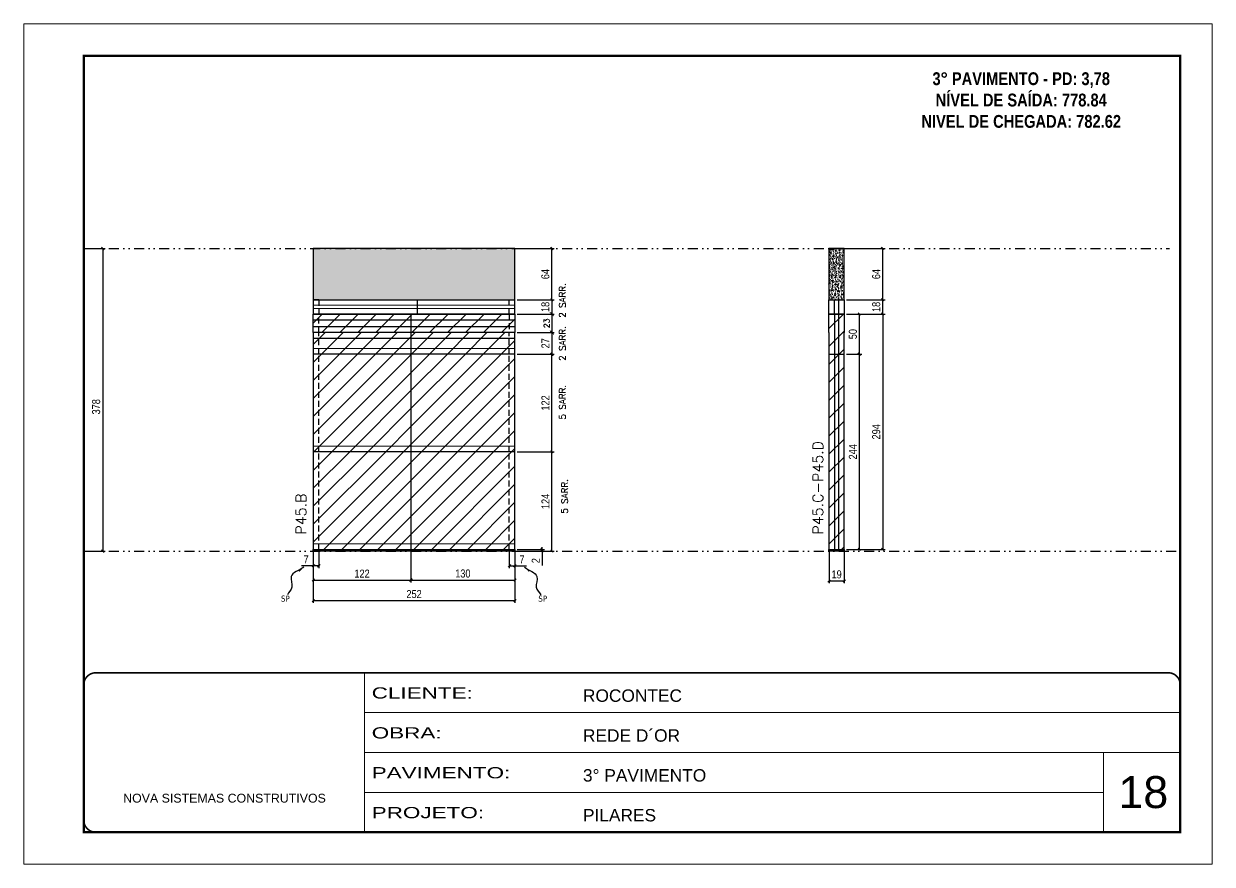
# Model space of a CAD drawing. Extents: x 2949 to 9203, y -16089 to 12527.
# Drawn here: x 4548 to 6033, y 6882 to 7932 of the extents above; entities that cross this region are included whole.
import ezdxf

# ---------------------------------------------------------------- set-up
doc = ezdxf.new("R2010")
doc.units = 0
for name, pattern in [('CONTINUO', [0]), ('DASHED', [0.75, 0.5, -0.25]), ('DIVIDE2', [0.625, 0.25, -0.125, 0, -0.125, 0, -0.125]), ('HIDDEN', [0.375, 0.25, -0.125])]:
    doc.linetypes.add(name, pattern=pattern)
for name, color, linetype, lineweight in [('CARIMBO', 255, 'Continuous', 9), ('Folhas', 255, 'Continuous', 9), ('Hachura', 251, 'Continuous', 9), ('Sarr 2.2x7', 40, 'Continuous', 9), ('SARRAFO DE PRESSAO', 251, 'DASHED', 9), ('Texto Seção', 7, 'Continuous', 15)]:
    doc.layers.add(name, color=color, linetype=linetype, lineweight=lineweight)
for name, color, linetype in [('COTA', 241, 'Continuous'), ('cotas', 4, 'Continuous'), ('NOMENCLATURA', 7, 'Continuous'), ('Nível', 160, 'Continuous'), ('Painéis', 200, 'Continuous'), ('SARR_2.2x7', 40, 'Continuous'), ('Sarrafo de Pressão', 42, 'HIDDEN'), ('texto', 7, 'Continuous')]:
    doc.layers.add(name, color=color, linetype=linetype)
doc.styles.add('ARIAL', font='arial.ttf')
doc.styles.add('COTA TECNICA', font='techl___.ttf', dxfattribs={"height": 10})
doc.styles.add('COTA TECNICA-50', font='techl___.ttf', dxfattribs={"height": 10})
doc.styles.add('REGUA-120', font='ROMANS.shx', dxfattribs={"height": 15})
doc.styles.add('ROMANC', font='techb___.ttf', dxfattribs={"height": 2.5})
doc.styles.add('ROMANS', font='romans.shx')
doc.styles.get("Standard").update_dxf_attribs({"font": 'arial.ttf'})
doc.styles.add('Tecnologia', font='')
doc.styles.get('Tecnologia').set_extended_font_data('Forgotten Futurist')
doc.dimstyles.new('COTA PAINEL-50', dxfattribs={"dimtxt": 10, "dimasz": 3, "dimexe": 3, "dimexo": 3, "dimgap": 3, "dimtad": 1, "dimdec": 1, "dimzin": 12, "dimdsep": 46, "dimtxsty": 'COTA TECNICA-50', "dimblk1": 'OBLIQUE', "dimblk2": 'OBLIQUE', "dimsah": 1, "dimcen": 0.9, "dimclrd": 4, "dimclre": 4, "dimclrt": 240, "dimadec": 1, "dimazin": 3, "dimtfac": 1, "dimtdec": 1, "dimtmove": 0, "dimatfit": 3, "dimfxl": 1, "dimtolj": 1, "dimtzin": 12, "dimarcsym": 0})
doc.dimstyles.new('Cota Paínel', dxfattribs={"dimtxt": 7, "dimasz": 5, "dimexe": 3, "dimexo": 3, "dimgap": 3, "dimtad": 1, "dimdec": 1, "dimzin": 12, "dimdsep": 46, "dimtxsty": 'ROMANS', "dimblk": 'ARCHTICK', "dimcen": 0, "dimclrd": 4, "dimclre": 4, "dimclrt": 1, "dimadec": 1, "dimazin": 3, "dimtfac": 1, "dimtdec": 1, "dimtmove": 0, "dimatfit": 3, "dimldrblk": 'OBLIQUE', "dimfxl": 1, "dimtolj": 1, "dimtzin": 12, "dimarcsym": 0})
doc.dimstyles.new('PAINEL', dxfattribs={"dimtxt": 10, "dimasz": 3, "dimexe": 3, "dimexo": 3, "dimgap": 3, "dimtad": 1, "dimdec": 1, "dimzin": 12, "dimdsep": 46, "dimtxsty": 'COTA TECNICA', "dimblk1": 'OBLIQUE', "dimblk2": 'OBLIQUE', "dimsah": 1, "dimcen": 0.9, "dimclrd": 4, "dimclre": 4, "dimclrt": 240, "dimadec": 1, "dimazin": 3, "dimtfac": 1, "dimtdec": 1, "dimtmove": 0, "dimatfit": 3, "dimfxl": 1, "dimtolj": 1, "dimtzin": 12, "dimarcsym": 0})
doc.dimstyles.get("Standard").update_dxf_attribs({"dimtxt": 0.18, "dimasz": 0.18, "dimexe": 0.18, "dimexo": 0.0625, "dimgap": 0.09, "dimtad": 0, "dimtih": 1, "dimtoh": 1, "dimdec": 4, "dimzin": 0, "dimdsep": 46, "dimtxsty": 'Standard', "dimcen": 0.09, "dimadec": 0, "dimazin": 0, "dimtfac": 1, "dimtdec": 4, "dimtofl": 0, "dimtmove": 0, "dimatfit": 3, "dimfxl": 1, "dimtolj": 1, "dimtzin": 0, "dimarcsym": 0})
pattern_1 = [(45, (-126071.967, -22713.47), (-11.2253202, 11.2253202), [])]

# ---------------------------------------------------------------- blocks, each defined once
blk = doc.blocks.new('9999999999')
at = {"color": 30, "linetype": 'CONTINUO'}
for p, q in [((98564.6, 34230.2), (98564.6, 34429.4)), ((98564.6, 34379.6), (99584, 34379.6)), ((98564.6, 34329.8), (99488, 34329.8)), ((99584, 34329.8), (99488, 34329.8)), ((99488, 34329.8), (99488, 34230.2)), ((98564.6, 34280), (99488, 34280))]:
    blk.add_line(p, q, dxfattribs=at)
at = {"color": 30, "linetype": 'CONTINUO', "const_width": 2}
blk.add_lwpolyline([(99584, 34230.2), (99584, 34414.4, 0.414214), (99569, 34429.4), (98229, 34429.4, 0.414214), (98214, 34414.4), (98214, 34245.2, 0.414214), (98229, 34230.2), (99584, 34230.2)], format="xyb", dxfattribs=at)
at = {"layer": 'Folhas'}
blk.add_lwpolyline([(98139, 34190.2), (99624, 34190.2), (99624, 35240.2), (98139, 35240.2)], close=True, dxfattribs=at)
at = {"layer": 'Folhas', "color": 30, "const_width": 3}
blk.add_lwpolyline([(98214, 34230.2), (99584, 34230.2), (99584, 35200.2), (98214, 35200.2)], close=True, dxfattribs=at)
at = {"color": 7, "linetype": 'Continuous', "ltscale": 5, "style": 'ARIAL'}
for s, height, p in [('ROCONTEC', 15.48, (98837.7, 34393.1)), ('REDE D´OR', 15.48, (98837.7, 34343.3)), ('3° PAVIMENTO', 15.483, (98837.7, 34293.5)), ('NOVA SISTEMAS CONSTRUTIVOS', 11.059, (98263.2, 34267.2)), ('PILARES', 15.48, (98837.7, 34243.7))]:
    blk.add_text(s, height=height, dxfattribs=at).set_placement(p)
at = {"layer": 'Folhas', "color": 7, "style": 'Tecnologia', "width": 1.5}
for s, p in [('CLIENTE:', (98573.7, 34397.2)), ('OBRA:', (98573.7, 34347.3)), ('PAVIMENTO:', (98573.7, 34297.5)), ('PROJETO:', (98573.7, 34247.7))]:
    blk.add_text(s, height=14, dxfattribs=at).set_placement(p)
blk = doc.blocks.new('_Oblique')
at = {"color": 0, "linetype": 'ByBlock', "lineweight": -2}
blk.add_line((-0.5, -0.5), (0.5, 0.5), dxfattribs=at)
blk = doc.blocks.new('*D510')
at = {"layer": 'COTA', "color": 4, "lineweight": -2, "transparency": 16777216}
for p, q in [((4909.2, 7272.7), (4909.2, 7208.8)), ((5161.2, 7272.7), (5161.2, 7208.8)), ((4909.2, 7211.8), (5161.2, 7211.8))]:
    blk.add_line(p, q, dxfattribs=at)
at = {"layer": 'Defpoints', "color": 0, "transparency": 16777216}
for p in [(4909.2, 7275.7), (5161.2, 7275.7), (5161.2, 7211.8)]:
    blk.add_point(p, dxfattribs=at)
at = {"layer": 'COTA', "color": 4, "lineweight": -2, "transparency": 16777216, "xscale": 3, "yscale": 3, "zscale": 3, "rotation": 180}
blk.add_blockref('_Oblique', (4909.2, 7211.8), dxfattribs=at)
at = {"layer": 'COTA', "color": 4, "lineweight": -2, "transparency": 16777216, "xscale": 3, "yscale": 3, "zscale": 3}
blk.add_blockref('_Oblique', (5161.2, 7211.8), dxfattribs=at)
at = {"layer": 'COTA', "color": 240, "transparency": 16777216, "insert": (5035.2, 7219.9), "char_height": 10, "attachment_point": 5, "style": 'COTA TECNICA'}
blk.add_mtext('\\A1;252', dxfattribs=at)
blk = doc.blocks.new('*D486')
at = {"layer": 'COTA', "color": 4, "lineweight": -2, "transparency": 16777216}
for p, q in [((5164.2, 7651.7), (5210.4, 7651.7)), ((5207.4, 7587.7), (5207.4, 7651.7)), ((5164.2, 7587.7), (5210.4, 7587.7))]:
    blk.add_line(p, q, dxfattribs=at)
at = {"layer": 'Defpoints', "color": 0, "transparency": 16777216}
for p in [(5161.2, 7651.7), (5207.4, 7651.7), (5161.2, 7587.7)]:
    blk.add_point(p, dxfattribs=at)
at = {"layer": 'COTA', "color": 4, "lineweight": -2, "transparency": 16777216, "xscale": 3, "yscale": 3, "zscale": 3}
for p, rotation in [((5207.4, 7651.7), 90), ((5207.4, 7587.7), 270)]:
    blk.add_blockref('_Oblique', p, dxfattribs=dict(at, rotation=rotation))
at = {"layer": 'COTA', "color": 240, "transparency": 16777216, "insert": (5199.3, 7619.7), "char_height": 10, "attachment_point": 5, "rotation": 90, "style": 'COTA TECNICA'}
blk.add_mtext('\\A1;64', dxfattribs=at)
blk = doc.blocks.new('*D487')
at = {"layer": 'COTA', "color": 4, "lineweight": -2, "transparency": 16777216}
for p, q in [((5553.7, 7272.7), (5553.7, 7233.4)), ((5572.7, 7272.7), (5572.7, 7233.4)), ((5553.7, 7236.4), (5572.7, 7236.4))]:
    blk.add_line(p, q, dxfattribs=at)
at = {"layer": 'Defpoints', "color": 0, "transparency": 16777216}
for p in [(5553.7, 7275.7), (5572.7, 7275.7), (5572.7, 7236.4)]:
    blk.add_point(p, dxfattribs=at)
at = {"layer": 'COTA', "color": 4, "lineweight": -2, "transparency": 16777216, "xscale": 3, "yscale": 3, "zscale": 3, "rotation": 180}
blk.add_blockref('_Oblique', (5553.7, 7236.4), dxfattribs=at)
at = {"layer": 'COTA', "color": 4, "lineweight": -2, "transparency": 16777216, "xscale": 3, "yscale": 3, "zscale": 3}
blk.add_blockref('_Oblique', (5572.7, 7236.4), dxfattribs=at)
at = {"layer": 'COTA', "color": 240, "transparency": 16777216, "insert": (5563.2, 7244.5), "char_height": 10, "attachment_point": 5, "style": 'COTA TECNICA'}
blk.add_mtext('\\A1;19', dxfattribs=at)
blk = doc.blocks.new('*D488')
at = {"layer": 'COTA', "color": 4, "lineweight": -2, "transparency": 16777216}
for p, q in [((5575.7, 7569.7), (5623.8, 7569.7)), ((5620.8, 7569.7), (5620.8, 7275.7)), ((5575.7, 7275.7), (5623.8, 7275.7))]:
    blk.add_line(p, q, dxfattribs=at)
at = {"layer": 'Defpoints', "color": 0, "transparency": 16777216}
for p in [(5572.7, 7569.7), (5572.7, 7275.7), (5620.8, 7275.7)]:
    blk.add_point(p, dxfattribs=at)
at = {"layer": 'COTA', "color": 4, "lineweight": -2, "transparency": 16777216, "xscale": 3, "yscale": 3, "zscale": 3}
for p, rotation in [((5620.8, 7569.7), 90), ((5620.8, 7275.7), 270)]:
    blk.add_blockref('_Oblique', p, dxfattribs=dict(at, rotation=rotation))
at = {"layer": 'COTA', "color": 240, "transparency": 16777216, "insert": (5612.7, 7422.7), "char_height": 10, "attachment_point": 5, "rotation": 90, "style": 'COTA TECNICA'}
blk.add_mtext('\\A1;294', dxfattribs=at)
blk = doc.blocks.new('*D489')
at = {"layer": 'COTA', "color": 4, "lineweight": -2, "transparency": 16777216}
for p, q in [((5575.7, 7651.7), (5623.8, 7651.7)), ((5620.8, 7587.7), (5620.8, 7651.7)), ((5575.7, 7587.7), (5623.8, 7587.7))]:
    blk.add_line(p, q, dxfattribs=at)
at = {"layer": 'Defpoints', "color": 0, "transparency": 16777216}
for p in [(5572.7, 7651.7), (5620.8, 7651.7), (5572.7, 7587.7)]:
    blk.add_point(p, dxfattribs=at)
at = {"layer": 'COTA', "color": 4, "lineweight": -2, "transparency": 16777216, "xscale": 3, "yscale": 3, "zscale": 3}
for p, rotation in [((5620.8, 7651.7), 90), ((5620.8, 7587.7), 270)]:
    blk.add_blockref('_Oblique', p, dxfattribs=dict(at, rotation=rotation))
at = {"layer": 'COTA', "color": 240, "transparency": 16777216, "insert": (5612.7, 7619.7), "char_height": 10, "attachment_point": 5, "rotation": 90, "style": 'COTA TECNICA'}
blk.add_mtext('\\A1;64', dxfattribs=at)
blk = doc.blocks.new('*D490')
at = {"layer": 'COTA', "color": 4, "lineweight": -2, "transparency": 16777216}
for p, q in [((4909.2, 7270.7), (4909.2, 7252.2)), ((4916.2, 7272.7), (4916.2, 7252.2)), ((4909.2, 7255.2), (4894.5, 7255.2)), ((4916.2, 7255.2), (4909.2, 7255.2))]:
    blk.add_line(p, q, dxfattribs=at)
at = {"layer": 'Defpoints', "color": 0, "transparency": 16777216}
for p in [(4909.2, 7273.7), (4916.2, 7275.7), (4909.2, 7255.2)]:
    blk.add_point(p, dxfattribs=at)
at = {"layer": 'COTA', "color": 4, "lineweight": -2, "transparency": 16777216, "xscale": 3, "yscale": 3, "zscale": 3, "rotation": 180}
blk.add_blockref('_Oblique', (4909.2, 7255.2), dxfattribs=at)
at = {"layer": 'COTA', "color": 4, "lineweight": -2, "transparency": 16777216, "xscale": 3, "yscale": 3, "zscale": 3}
blk.add_blockref('_Oblique', (4916.2, 7255.2), dxfattribs=at)
at = {"layer": 'COTA', "color": 240, "transparency": 16777216, "insert": (4900.3, 7263.3), "char_height": 10, "attachment_point": 5, "style": 'COTA TECNICA-50'}
blk.add_mtext('\\A1;7', dxfattribs=at)
blk = doc.blocks.new('*D491')
at = {"layer": 'COTA', "color": 4, "lineweight": -2, "transparency": 16777216}
for p, q in [((5154.2, 7272.7), (5154.2, 7252.2)), ((5161.2, 7270.7), (5161.2, 7252.2)), ((5154.2, 7255.2), (5161.2, 7255.2)), ((5161.2, 7255.2), (5175.9, 7255.2))]:
    blk.add_line(p, q, dxfattribs=at)
at = {"layer": 'Defpoints', "color": 0, "transparency": 16777216}
for p in [(5154.2, 7275.7), (5161.2, 7273.7), (5161.2, 7255.2)]:
    blk.add_point(p, dxfattribs=at)
at = {"layer": 'COTA', "color": 4, "lineweight": -2, "transparency": 16777216, "xscale": 3, "yscale": 3, "zscale": 3, "rotation": 180}
blk.add_blockref('_Oblique', (5154.2, 7255.2), dxfattribs=at)
at = {"layer": 'COTA', "color": 4, "lineweight": -2, "transparency": 16777216, "xscale": 3, "yscale": 3, "zscale": 3}
blk.add_blockref('_Oblique', (5161.2, 7255.2), dxfattribs=at)
at = {"layer": 'COTA', "color": 240, "transparency": 16777216, "insert": (5170.1, 7263.3), "char_height": 10, "attachment_point": 5, "style": 'COTA TECNICA-50'}
blk.add_mtext('\\A1;7', dxfattribs=at)
blk = doc.blocks.new('*D492')
at = {"layer": 'COTA', "color": 4, "lineweight": -2, "transparency": 16777216}
for p, q in [((5164.2, 7397.7), (5210.4, 7397.7)), ((5207.4, 7273.7), (5207.4, 7397.7)), ((5164.2, 7273.7), (5210.4, 7273.7))]:
    blk.add_line(p, q, dxfattribs=at)
at = {"layer": 'Defpoints', "color": 0, "transparency": 16777216}
for p in [(5161.2, 7397.7), (5207.4, 7397.7), (5161.2, 7273.7)]:
    blk.add_point(p, dxfattribs=at)
at = {"layer": 'COTA', "color": 4, "lineweight": -2, "transparency": 16777216, "xscale": 3, "yscale": 3, "zscale": 3}
for p, rotation in [((5207.4, 7397.7), 90), ((5207.4, 7273.7), 270)]:
    blk.add_blockref('_Oblique', p, dxfattribs=dict(at, rotation=rotation))
at = {"layer": 'COTA', "color": 240, "transparency": 16777216, "insert": (5199.4, 7335.7), "char_height": 10, "attachment_point": 5, "rotation": 90, "style": 'COTA TECNICA-50'}
blk.add_mtext('\\A1;124', dxfattribs=at)
blk = doc.blocks.new('*D493')
at = {"layer": 'COTA', "color": 4, "lineweight": -2, "transparency": 16777216}
for p, q in [((5195.2, 7275.7), (5195.2, 7278.7)), ((5164.2, 7275.7), (5198.2, 7275.7)), ((5164.2, 7273.7), (5198.2, 7273.7)), ((5195.2, 7275.7), (5195.2, 7273.7)), ((5195.2, 7273.7), (5195.2, 7255.6))]:
    blk.add_line(p, q, dxfattribs=at)
at = {"layer": 'Defpoints', "color": 0, "transparency": 16777216}
for p in [(5161.2, 7275.7), (5161.2, 7273.7), (5195.2, 7273.7)]:
    blk.add_point(p, dxfattribs=at)
at = {"layer": 'COTA', "color": 4, "lineweight": -2, "transparency": 16777216, "xscale": 3, "yscale": 3, "zscale": 3}
for p, rotation in [((5195.2, 7275.7), 270), ((5195.2, 7273.7), 90)]:
    blk.add_blockref('_Oblique', p, dxfattribs=dict(at, rotation=rotation))
at = {"layer": 'COTA', "color": 240, "transparency": 16777216, "insert": (5187.2, 7261.7), "char_height": 10, "attachment_point": 5, "rotation": 90, "style": 'COTA TECNICA-50'}
blk.add_mtext('\\A1;2', dxfattribs=at)
blk = doc.blocks.new('*D494')
at = {"layer": 'COTA', "color": 4, "linetype": 'ByBlock', "lineweight": -2, "transparency": 16777216}
for p, q in [((5164.2, 7546.7), (5210.4, 7546.7)), ((5207.4, 7546.7), (5207.4, 7519.7)), ((5164.2, 7519.7), (5210.4, 7519.7))]:
    blk.add_line(p, q, dxfattribs=at)
at = {"layer": 'Defpoints', "color": 0, "linetype": 'ByBlock', "transparency": 16777216}
for p in [(5161.2, 7546.7), (5161.2, 7519.7), (5207.4, 7519.7)]:
    blk.add_point(p, dxfattribs=at)
at = {"layer": 'COTA', "color": 4, "linetype": 'ByBlock', "lineweight": -2, "transparency": 16777216, "xscale": 3, "yscale": 3, "zscale": 3}
for p, rotation in [((5207.4, 7546.7), 90), ((5207.4, 7519.7), 270)]:
    blk.add_blockref('_Oblique', p, dxfattribs=dict(at, rotation=rotation))
at = {"layer": 'COTA', "color": 240, "linetype": 'ByBlock', "transparency": 16777216, "insert": (5199.4, 7533.2), "char_height": 10, "attachment_point": 5, "rotation": 90, "style": 'COTA TECNICA'}
blk.add_mtext('\\A1;27', dxfattribs=at)
blk = doc.blocks.new('*D512')
at = {"layer": 'COTA', "color": 4, "linetype": 'ByBlock', "lineweight": -2, "transparency": 16777216}
for p, q in [((5164.2, 7519.7), (5210.4, 7519.7)), ((5207.4, 7397.7), (5207.4, 7519.7)), ((5164.2, 7397.7), (5210.4, 7397.7))]:
    blk.add_line(p, q, dxfattribs=at)
at = {"layer": 'Defpoints', "color": 0, "linetype": 'ByBlock', "transparency": 16777216}
for p in [(5161.2, 7519.7), (5207.4, 7519.7), (5161.2, 7397.7)]:
    blk.add_point(p, dxfattribs=at)
at = {"layer": 'COTA', "color": 4, "linetype": 'ByBlock', "lineweight": -2, "transparency": 16777216, "xscale": 3, "yscale": 3, "zscale": 3}
for p, rotation in [((5207.4, 7519.7), 90), ((5207.4, 7397.7), 270)]:
    blk.add_blockref('_Oblique', p, dxfattribs=dict(at, rotation=rotation))
at = {"layer": 'COTA', "color": 240, "linetype": 'ByBlock', "transparency": 16777216, "insert": (5199.4, 7458.7), "char_height": 10, "attachment_point": 5, "rotation": 90, "style": 'COTA TECNICA'}
blk.add_mtext('\\A1;122', dxfattribs=at)
blk = doc.blocks.new('*D515')
at = {"layer": 'COTA', "color": 4, "linetype": 'ByBlock', "lineweight": -2, "transparency": 16777216}
for p, q in [((4909.2, 7272.7), (4909.2, 7234.4)), ((5031.2, 7272.7), (5031.2, 7234.4)), ((4909.2, 7237.4), (5031.2, 7237.4))]:
    blk.add_line(p, q, dxfattribs=at)
at = {"layer": 'Defpoints', "color": 0, "linetype": 'ByBlock', "transparency": 16777216}
for p in [(4909.2, 7275.7), (5031.2, 7275.7), (5031.2, 7237.4)]:
    blk.add_point(p, dxfattribs=at)
at = {"layer": 'COTA', "color": 4, "linetype": 'ByBlock', "lineweight": -2, "transparency": 16777216, "xscale": 3, "yscale": 3, "zscale": 3, "rotation": 180}
blk.add_blockref('_Oblique', (4909.2, 7237.4), dxfattribs=at)
at = {"layer": 'COTA', "color": 4, "linetype": 'ByBlock', "lineweight": -2, "transparency": 16777216, "xscale": 3, "yscale": 3, "zscale": 3}
blk.add_blockref('_Oblique', (5031.2, 7237.4), dxfattribs=at)
at = {"layer": 'COTA', "color": 240, "linetype": 'ByBlock', "transparency": 16777216, "insert": (4970.2, 7245.5), "char_height": 10, "attachment_point": 5, "style": 'COTA TECNICA'}
blk.add_mtext('\\A1;122', dxfattribs=at)
blk = doc.blocks.new('*D516')
at = {"layer": 'COTA', "color": 4, "linetype": 'ByBlock', "lineweight": -2, "transparency": 16777216}
for p, q in [((5031.2, 7272.7), (5031.2, 7234.4)), ((5161.2, 7270.7), (5161.2, 7234.4)), ((5031.2, 7237.4), (5161.2, 7237.4))]:
    blk.add_line(p, q, dxfattribs=at)
at = {"layer": 'Defpoints', "color": 0, "linetype": 'ByBlock', "transparency": 16777216}
for p in [(5031.2, 7275.7), (5161.2, 7273.7), (5161.2, 7237.4)]:
    blk.add_point(p, dxfattribs=at)
at = {"layer": 'COTA', "color": 4, "linetype": 'ByBlock', "lineweight": -2, "transparency": 16777216, "xscale": 3, "yscale": 3, "zscale": 3, "rotation": 180}
blk.add_blockref('_Oblique', (5031.2, 7237.4), dxfattribs=at)
at = {"layer": 'COTA', "color": 4, "linetype": 'ByBlock', "lineweight": -2, "transparency": 16777216, "xscale": 3, "yscale": 3, "zscale": 3}
blk.add_blockref('_Oblique', (5161.2, 7237.4), dxfattribs=at)
at = {"layer": 'COTA', "color": 240, "linetype": 'ByBlock', "transparency": 16777216, "insert": (5096.2, 7245.6), "char_height": 10, "attachment_point": 5, "style": 'COTA TECNICA'}
blk.add_mtext('\\A1;130', dxfattribs=at)
blk = doc.blocks.new('*D495')
at = {"layer": 'COTA', "color": 4, "linetype": 'ByBlock', "lineweight": -2, "transparency": 16777216}
for p, q in [((5575.7, 7519.7), (5594.6, 7519.7)), ((5591.6, 7275.7), (5591.6, 7519.7)), ((5575.7, 7275.7), (5594.6, 7275.7))]:
    blk.add_line(p, q, dxfattribs=at)
at = {"layer": 'Defpoints', "color": 0, "linetype": 'ByBlock', "transparency": 16777216}
for p in [(5572.7, 7519.7), (5591.6, 7519.7), (5572.7, 7275.7)]:
    blk.add_point(p, dxfattribs=at)
at = {"layer": 'COTA', "color": 4, "linetype": 'ByBlock', "lineweight": -2, "transparency": 16777216, "xscale": 3, "yscale": 3, "zscale": 3}
for p, rotation in [((5591.6, 7519.7), 90), ((5591.6, 7275.7), 270)]:
    blk.add_blockref('_Oblique', p, dxfattribs=dict(at, rotation=rotation))
at = {"layer": 'COTA', "color": 240, "linetype": 'ByBlock', "transparency": 16777216, "insert": (5583.5, 7397.7), "char_height": 10, "attachment_point": 5, "rotation": 90, "style": 'COTA TECNICA'}
blk.add_mtext('\\A1;244', dxfattribs=at)
blk = doc.blocks.new('*D496')
at = {"layer": 'COTA', "color": 4, "linetype": 'ByBlock', "lineweight": -2, "transparency": 16777216}
for p, q in [((5575.7, 7569.7), (5594.6, 7569.7)), ((5591.6, 7519.7), (5591.6, 7569.7)), ((5575.7, 7519.7), (5594.6, 7519.7))]:
    blk.add_line(p, q, dxfattribs=at)
at = {"layer": 'Defpoints', "color": 0, "linetype": 'ByBlock', "transparency": 16777216}
for p in [(5572.7, 7569.7), (5591.6, 7569.7), (5572.7, 7519.7)]:
    blk.add_point(p, dxfattribs=at)
at = {"layer": 'COTA', "color": 4, "linetype": 'ByBlock', "lineweight": -2, "transparency": 16777216, "xscale": 3, "yscale": 3, "zscale": 3}
for p, rotation in [((5591.6, 7569.7), 90), ((5591.6, 7519.7), 270)]:
    blk.add_blockref('_Oblique', p, dxfattribs=dict(at, rotation=rotation))
at = {"layer": 'COTA', "color": 240, "linetype": 'ByBlock', "transparency": 16777216, "insert": (5583.5, 7544.7), "char_height": 10, "attachment_point": 5, "rotation": 90, "style": 'COTA TECNICA'}
blk.add_mtext('\\A1;50', dxfattribs=at)
blk = doc.blocks.new('*D482')
at = {"layer": 'cotas', "color": 4, "linetype": 'ByBlock', "lineweight": -2, "transparency": 16777216}
for p, q in [((4625.5, 7651.7), (4649.3, 7651.7)), ((4646.3, 7651.7), (4646.3, 7273.7)), ((4625.5, 7273.7), (4649.3, 7273.7))]:
    blk.add_line(p, q, dxfattribs=at)
at = {"layer": 'Defpoints', "color": 0, "linetype": 'ByBlock', "transparency": 16777216}
for p in [(4622.5, 7651.7), (4622.5, 7273.7), (4646.3, 7273.7)]:
    blk.add_point(p, dxfattribs=at)
at = {"layer": 'cotas', "color": 4, "linetype": 'ByBlock', "lineweight": -2, "transparency": 16777216, "xscale": 3, "yscale": 3, "zscale": 3}
for p, rotation in [((4646.3, 7651.7), 90), ((4646.3, 7273.7), 270)]:
    blk.add_blockref('_Oblique', p, dxfattribs=dict(at, rotation=rotation))
at = {"layer": 'cotas', "color": 240, "linetype": 'ByBlock', "transparency": 16777216, "insert": (4638, 7453.9), "char_height": 10, "attachment_point": 5, "rotation": 90, "style": 'COTA TECNICA'}
blk.add_mtext('\\A1;378', dxfattribs=at)
blk = doc.blocks.new('_ArchTick')
at = {"color": 0, "linetype": 'ByBlock', "const_width": 0.15}
blk.add_lwpolyline([(-0.5, -0.5), (0.5, 0.5)], dxfattribs=at)
blk = doc.blocks.new('*D484')
at = {"layer": 'COTA', "color": 4, "lineweight": -2, "transparency": 16777216}
for p, q in [((5164.2, 7569.7), (5210.4, 7569.7)), ((5207.4, 7569.7), (5207.4, 7546.7)), ((5164.2, 7546.7), (5210.4, 7546.7))]:
    blk.add_line(p, q, dxfattribs=at)
at = {"layer": 'Defpoints', "color": 0, "transparency": 16777216}
for p in [(5161.2, 7569.7), (5161.2, 7546.7), (5207.4, 7546.7)]:
    blk.add_point(p, dxfattribs=at)
at = {"layer": 'COTA', "color": 4, "lineweight": -2, "transparency": 16777216, "xscale": 5, "yscale": 5, "zscale": 5}
for p, rotation in [((5207.4, 7569.7), 90), ((5207.4, 7546.7), 270)]:
    blk.add_blockref('_ArchTick', p, dxfattribs=dict(at, rotation=rotation))
at = {"layer": 'COTA', "color": 1, "transparency": 16777216, "insert": (5200.9, 7558.2), "char_height": 7, "attachment_point": 5, "rotation": 90, "style": 'ROMANS'}
blk.add_mtext('\\A1;23', dxfattribs=at)
blk = doc.blocks.new('*D2612')
at = {"layer": 'COTA', "color": 4, "linetype": 'ByBlock', "lineweight": -2, "transparency": 16777216}
for p, q in [((5164.2, 7587.7), (5210.4, 7587.7)), ((5207.4, 7587.7), (5207.4, 7569.7)), ((5164.2, 7569.7), (5210.4, 7569.7))]:
    blk.add_line(p, q, dxfattribs=at)
at = {"layer": 'Defpoints', "color": 0, "linetype": 'ByBlock', "transparency": 16777216}
for p in [(5161.2, 7587.7), (5161.2, 7569.7), (5207.4, 7569.7)]:
    blk.add_point(p, dxfattribs=at)
at = {"layer": 'COTA', "color": 4, "linetype": 'ByBlock', "lineweight": -2, "transparency": 16777216, "xscale": 3, "yscale": 3, "zscale": 3}
for p, rotation in [((5207.4, 7587.7), 90), ((5207.4, 7569.7), 270)]:
    blk.add_blockref('_Oblique', p, dxfattribs=dict(at, rotation=rotation))
at = {"layer": 'COTA', "color": 240, "linetype": 'ByBlock', "transparency": 16777216, "insert": (5199.3, 7578.7), "char_height": 10, "attachment_point": 5, "rotation": 90, "style": 'COTA TECNICA'}
blk.add_mtext('\\A1;18', dxfattribs=at)
blk = doc.blocks.new('*D2614')
at = {"layer": 'COTA', "color": 4, "lineweight": -2, "transparency": 16777216}
for p, q in [((5575.7, 7587.7), (5623.8, 7587.7)), ((5620.8, 7569.7), (5620.8, 7587.7)), ((5575.7, 7569.7), (5623.8, 7569.7))]:
    blk.add_line(p, q, dxfattribs=at)
at = {"layer": 'Defpoints', "color": 0, "transparency": 16777216}
for p in [(5572.7, 7587.7), (5620.8, 7587.7), (5572.7, 7569.7)]:
    blk.add_point(p, dxfattribs=at)
at = {"layer": 'COTA', "color": 4, "lineweight": -2, "transparency": 16777216, "xscale": 3, "yscale": 3, "zscale": 3}
for p, rotation in [((5620.8, 7587.7), 90), ((5620.8, 7569.7), 270)]:
    blk.add_blockref('_Oblique', p, dxfattribs=dict(at, rotation=rotation))
at = {"layer": 'COTA', "color": 240, "transparency": 16777216, "insert": (5612.7, 7578.7), "char_height": 10, "attachment_point": 5, "rotation": 90, "style": 'COTA TECNICA-50'}
blk.add_mtext('\\A1;18', dxfattribs=at)

msp = doc.modelspace()

# ---------------------------------------------------------------- hatches: boundary and pattern name
at = {"layer": 'COTA', "linetype": 'ByBlock'}
h = msp.add_hatch(dxfattribs=at)
h.set_pattern_fill('AR-CONC', color=256, scale=0.03)
h.set_pattern_definition([(50, (-126382.5798, -20415.3203), (5.46554007, -0.47817257), [0.5715, -6.2865]), (355, (-126382.58, -20415.3203), (-1.05730264, 5.73170536), [0.4572, -5.02921753]), (100.4514447, (-126382.1243, -20415.36), (4.40823741, 5.25353256), [0.48570026, -5.34270734]), (46.1842, (-126382.58, -20413.796), (8.13237123, -1.26126984), [0.85725, -9.42975]), (96.6355576, (-126381.902, -20413.9014), (7.122124, 7.42278374), [0.7285507, -8.01406824]), (351.184151, (-126382.58, -20413.796), (7.122124, 7.42278374), [0.685799, -7.54379196]), (21, (-126381.8178, -20414.1773), (4.54843174, -3.06795595), [0.5715, -6.2865]), (326, (-126381.818, -20414.1773), (1.85406085, 5.52563898), [0.4572, -5.0292]), (71.451445, (-126381.4387, -20414.433), (6.40249258, 2.45768307), [0.48570026, -5.34269813]), (37.5, (-126382.5798, -20415.3203), (0.092658098, 2.536651166), [0, -4.96824, 0, -5.1054, 0, -5.04825]), (7.5, (-126382.5798, -20415.3203), (2.004589875, 3.005417245), [0, -2.91084, 0, -4.85394, 0, -1.92405]), (327.5, (-126384.279, -20415.3203), (4.067717855, -0.17186232), [0, -1.905, 0, -5.9436, 0, -7.8867]), (317.5, (-126385.041, -20415.3203), (4.44387544, 0.76279473), [0, -2.4765, 0, -3.94716, 0, -5.6007])])
h.paths.add_polyline_path([(4909.2, 7587.72), (5161.2, 7587.72), (5161.2, 7651.72), (4909.2, 7651.72)])
h = msp.add_hatch(dxfattribs=at)
h.set_pattern_fill('AR-CONC', color=256, scale=0.03)
h.set_pattern_definition([(50, (-126360.6174, -20395.3203), (5.46554007, -0.47817257), [0.5715, -6.2865]), (355, (-126360.6174, -20395.3203), (-1.05730264, 5.73170536), [0.4572, -5.02921753]), (100.4514447, (-126360.162, -20395.36), (4.40823741, 5.25353256), [0.48570026, -5.34270734]), (46.1842, (-126360.6174, -20393.796), (8.13237123, -1.26126984), [0.85725, -9.42975]), (96.6355576, (-126359.94, -20393.9014), (7.122124, 7.42278374), [0.7285507, -8.01406824]), (351.184151, (-126360.617, -20393.796), (7.122124, 7.42278374), [0.685799, -7.54379196]), (21, (-126359.8554, -20394.1773), (4.54843174, -3.06795595), [0.5715, -6.2865]), (326, (-126359.8554, -20394.1773), (1.85406085, 5.52563898), [0.4572, -5.0292]), (71.451445, (-126359.4764, -20394.433), (6.40249258, 2.45768307), [0.48570026, -5.34269813]), (37.5, (-126360.6174, -20395.3203), (0.092658098, 2.536651166), [0, -4.96824, 0, -5.1054, 0, -5.04825]), (7.5, (-126360.6174, -20395.3203), (2.004589875, 3.005417245), [0, -2.91084, 0, -4.85394, 0, -1.92405]), (327.5, (-126362.3166, -20395.3203), (4.067717855, -0.17186232), [0, -1.905, 0, -5.9436, 0, -7.8867]), (317.5, (-126363.0786, -20395.3203), (4.44387544, 0.76279473), [0, -2.4765, 0, -3.94716, 0, -5.6007])])
h.paths.add_polyline_path([(5553.41, 7587.72), (5572.47, 7587.72), (5572.84, 7651.72), (5553.78, 7651.72)])
at = {"layer": 'Hachura'}
h = msp.add_hatch(dxfattribs=at)
h.set_pattern_fill('ANSI31', color=256, scale=5)
h.paths.add_polyline_path([(5031.2, 7569.72), (4909.2, 7569.72), (4909.2, 7546.72), (5031.2, 7546.72)])
h = msp.add_hatch(dxfattribs=at)
h.set_pattern_fill('ANSI31', color=256, scale=5)
h.paths.add_polyline_path([(5031.2, 7569.72), (5031.2, 7546.72), (5161.2, 7546.72), (5161.2, 7569.72)])
at = {"layer": 'Hachura', "linetype": 'ByBlock'}
h = msp.add_hatch(dxfattribs=at)
h.set_pattern_fill('ANSI31', color=256, scale=5)
h.paths.add_polyline_path([(5572.66, 7546.72), (5572.66, 7569.72), (5553.66, 7569.72), (5553.66, 7546.72), (5553.66, 7519.72), (5572.66, 7519.72)])
h = msp.add_hatch(dxfattribs=at)
h.set_pattern_fill('ANSI31', color=256, scale=5)
h.set_pattern_definition(pattern_1)
h.paths.add_polyline_path([(5031.2, 7519.72), (5031.2, 7546.72), (4909.2, 7546.72), (4909.2, 7519.72)])
h = msp.add_hatch(dxfattribs=at)
h.set_pattern_fill('ANSI31', color=256, scale=5)
h.set_pattern_definition(pattern_1)
h.paths.add_polyline_path([(5161.2, 7519.72), (5161.2, 7546.72), (5031.2, 7546.72), (5031.2, 7519.72)])
h = msp.add_hatch(dxfattribs=at)
h.set_pattern_fill('ANSI31', color=256, scale=5)
h.set_pattern_definition(pattern_1)
h.paths.add_polyline_path([(5031.2, 7519.72), (4909.2, 7519.72), (4909.2, 7397.72), (5031.2, 7397.72)])
h = msp.add_hatch(dxfattribs=at)
h.set_pattern_fill('ANSI31', color=256, scale=5)
h.set_pattern_definition(pattern_1)
h.paths.add_polyline_path([(5031.2, 7397.72), (5161.2, 7397.72), (5161.2, 7519.72), (5031.2, 7519.72)])
h = msp.add_hatch(dxfattribs=at)
h.set_pattern_fill('ANSI31', color=256, scale=5)
h.paths.add_polyline_path([(5572.66, 7519.72), (5553.66, 7519.72), (5553.66, 7275.72), (5572.66, 7275.72)])
h = msp.add_hatch(dxfattribs=at)
h.set_pattern_fill('ANSI31', color=256, scale=5)
h.set_pattern_definition(pattern_1)
h.paths.add_polyline_path([(5031.2, 7397.72), (4909.2, 7397.72), (4909.2, 7275.72), (5031.2, 7275.72)])
h = msp.add_hatch(dxfattribs=at)
h.set_pattern_fill('ANSI31', color=256, scale=5)
h.set_pattern_definition(pattern_1)
h.paths.add_polyline_path([(5031.2, 7397.72), (5031.2, 7275.72), (5161.2, 7275.72), (5161.2, 7397.72)])

# ---------------------------------------------------------------- linework, layer by layer
at = {"layer": 'COTA', "linetype": 'ByBlock'}
for points in [[(4909.2, 7587.72), (5161.2, 7587.72), (5161.2, 7651.72), (4909.2, 7651.72)], [(5553.66, 7587.72), (5572.66, 7587.72), (5572.66, 7651.72), (5553.66, 7651.72)]]:
    msp.add_lwpolyline(points, close=True, dxfattribs=at)
at = {"layer": 'Nível', "color": 4, "linetype": 'DIVIDE2', "ltscale": 50}
for p, q in [((4622.53, 7651.72), (5979.03, 7651.72)), ((4622.53, 7273.72), (5992.53, 7273.72))]:
    msp.add_line(p, q, dxfattribs=at)
at = {"layer": 'Painéis'}
for p, q in [((4909.2, 7587.72), (4909.2, 7569.72)), ((4909.2, 7587.72), (4920.2, 7587.72)), ((4920.2, 7587.72), (5036.2, 7587.72)), ((4920.2, 7587.72), (4920.2, 7587.72)), ((5039.2, 7587.72), (5039.2, 7569.72)), ((5161.2, 7569.72), (5161.2, 7587.72)), ((5553.66, 7587.72), (5572.66, 7587.72)), ((5553.66, 7569.72), (5553.66, 7587.72)), ((5572.66, 7587.72), (5572.66, 7569.72)), ((4909.2, 7569.72), (5161.2, 7569.72)), ((4909.2, 7546.72), (4909.2, 7569.72)), ((5161.2, 7569.72), (4909.2, 7569.72)), ((5031.2, 7569.72), (5031.2, 7275.72)), ((5161.2, 7569.72), (5161.2, 7546.72)), ((5553.66, 7569.72), (5572.66, 7569.72)), ((5553.66, 7546.72), (5553.66, 7569.72)), ((5572.66, 7569.72), (5553.66, 7569.72)), ((5572.66, 7569.72), (5572.66, 7546.72)), ((5161.2, 7546.72), (4909.2, 7546.72)), ((4909.2, 7546.72), (4909.2, 7275.72)), ((5161.2, 7546.72), (4909.2, 7546.72)), ((5161.2, 7275.72), (5161.2, 7546.72)), ((5553.66, 7546.72), (5553.66, 7275.72)), ((5572.66, 7275.72), (5572.66, 7546.72)), ((5161.2, 7519.72), (4909.2, 7519.72)), ((5553.66, 7519.72), (5572.66, 7519.72)), ((5161.2, 7397.72), (4909.2, 7397.72)), ((4909.2, 7275.72), (5161.2, 7275.72)), ((5553.66, 7275.72), (5572.66, 7275.72)), ((5553.66, 7275.72), (5572.66, 7275.72)), ((5553.66, 7273.72), (5553.66, 7275.72)), ((5572.66, 7273.72), (5553.66, 7273.72)), ((5572.66, 7275.72), (5572.66, 7273.72))]:
    msp.add_line(p, q, dxfattribs=at)
at = {"layer": 'Painéis', "linetype": 'ByBlock'}
msp.add_line((5036.2, 7587.72), (5161.2, 7587.72), dxfattribs=at)
at = {"layer": 'Painéis'}
msp.add_lwpolyline([(4909.2, 7275.72), (5161.2, 7275.72), (5161.2, 7273.72), (4909.2, 7273.72)], close=True, dxfattribs=at)
at = {"layer": 'Sarr 2.2x7'}
for p, q in [((4909.2, 7580.72), (5161.2, 7580.72)), ((5161.2, 7576.72), (4909.2, 7576.72)), ((5161.2, 7526.72), (4909.2, 7526.72)), ((5161.2, 7519.72), (4909.2, 7519.72)), ((5161.2, 7404.72), (4909.2, 7404.72)), ((5161.2, 7282.72), (4909.2, 7282.72)), ((5161.2, 7275.72), (4909.2, 7275.72))]:
    msp.add_line(p, q, dxfattribs=at)
at = {"layer": 'Sarr 2.2x7', "linetype": 'Continuous'}
for p, q in [((4909.2, 7519.72), (4909.2, 7526.72)), ((5161.2, 7519.72), (5161.2, 7526.72)), ((4909.2, 7397.72), (4909.2, 7404.72)), ((5161.2, 7397.72), (5161.2, 7404.72)), ((4909.2, 7275.72), (4909.2, 7282.72)), ((5161.2, 7275.72), (5161.2, 7282.72))]:
    msp.add_line(p, q, dxfattribs=at)
at = {"layer": 'SARR_2.2x7'}
for p, q in [((5560.66, 7569.72), (5560.66, 7587.72)), ((5565.66, 7587.72), (5565.66, 7569.72)), ((4909.2, 7562.72), (5161.2, 7562.72)), ((5560.66, 7569.72), (5560.66, 7275.72)), ((5565.66, 7569.72), (5565.66, 7275.72)), ((5161.2, 7553.72), (4909.2, 7553.72)), ((4909.2, 7539.72), (5161.2, 7539.72))]:
    msp.add_line(p, q, dxfattribs=at)
at = {"layer": 'Sarrafo de Pressão', "ltscale": 30}
for p, q in [((4916.2, 7587.72), (4909.2, 7587.72)), ((4916.2, 7587.72), (4916.2, 7569.72)), ((5154.2, 7569.72), (5154.2, 7587.72)), ((4916.2, 7546.72), (4916.2, 7569.72)), ((5154.2, 7569.72), (5154.2, 7546.72)), ((4916.2, 7519.72), (4916.2, 7546.72)), ((5154.2, 7519.72), (5154.2, 7546.72)), ((4916.2, 7397.72), (4916.2, 7519.72)), ((5154.2, 7397.72), (5154.2, 7519.72)), ((4916.2, 7275.72), (4916.2, 7397.72)), ((5154.2, 7275.72), (5154.2, 7397.72))]:
    msp.add_line(p, q, dxfattribs=at)

# ---------------------------------------------------------------- block references
at = {"layer": 'SARRAFO DE PRESSAO', "color": 6, "linetype": 'ByBlock'}
msp.add_blockref('9999999999', (-93591.44, -27307.77), dxfattribs=at)

# ---------------------------------------------------------------- texts
at = {"layer": 'CARIMBO', "style": 'ARIAL'}
msp.add_text('18', height=40, dxfattribs=at).set_placement((5915.39, 6952.58))
at = {"layer": 'NOMENCLATURA', "color": 2, "insert": (5793.86, 7898.5), "char_height": 16, "attachment_point": 2, "style": 'ROMANC'}
msp.add_mtext_dynamic_manual_height_columns('\\P3° PAVIMENTO - PD: 3,78\\PNÍVEL DE SAÍDA: 778.84\\PNIVEL DE CHEGADA: 782.62', width=300.2766, gutter_width=1, heights=[0], dxfattribs=at)
at = {"layer": 'texto', "color": 0, "char_height": 7.5, "attachment_point": 5}
for insert in [(4874.42, 7214.23), (5195.98, 7214.23)]:
    msp.add_mtext('{\\fTahoma|b0|i0|c0|p34;\\C4;SP}', dxfattribs=dict(at, insert=insert))
at = {"layer": 'Texto Seção', "linetype": 'Continuous', "style": 'ROMANS'}
for s, p in [('2 SARR.', (5224.64, 7565.15)), ('2 SARR.', (5224.64, 7511.39)), ('5 SARR.', (5224.64, 7437.94)), ('5 SARR.', (5227.35, 7320.34))]:
    msp.add_text(s, height=8, rotation=90, dxfattribs=at).set_placement(p)
at = {"layer": 'Texto Seção', "char_height": 13, "width": 285.3299, "attachment_point": 7, "rotation": 90, "style": 'REGUA-120'}
for s, insert in [('P45.C-P45.D', (5546.33, 7294.18)), ('P45.B', (4900.4, 7294.18))]:
    msp.add_mtext(s, dxfattribs=dict(at, insert=insert))

# ---------------------------------------------------------------- dimensions: what is measured, and where the dimension line sits
at = {"layer": 'COTA'}
dim = msp.add_linear_dim(base=(5207.44, 7651.72), p1=(5161.2, 7587.72), p2=(5161.2, 7651.72), angle=90, dimstyle='PAINEL', override={"dimarcsym": 2}, dxfattribs=at)
dim.commit()
dim.dimension.update_dxf_attribs({"geometry": '*D486', "text_midpoint": (5207.44, 7619.72), "dimtype": 160})
for base, p1, p2, picture, middle in [((5620.79, 7651.72), (5572.66, 7587.72), (5572.66, 7651.72), '*D489', (5612.69, 7619.72)), ((5620.79, 7275.72), (5572.66, 7569.72), (5572.66, 7275.72), '*D488', (5612.69, 7422.72))]:
    dim = msp.add_linear_dim(base=base, p1=p1, p2=p2, angle=90, dimstyle='PAINEL', override={"dimarcsym": 2}, dxfattribs=at)
    dim.commit()
    dim.dimension.update_dxf_attribs({"geometry": picture, "text_midpoint": middle})
at = {"layer": 'COTA', "linetype": 'ByBlock'}
for base, p1, p2, picture, middle in [((5207.44, 7569.72), (5161.2, 7587.72), (5161.2, 7569.72), '*D2612', (5199.35, 7578.72)), ((5207.44, 7519.72), (5161.2, 7397.72), (5161.2, 7519.72), '*D512', (5199.38, 7458.72)), ((5591.56, 7519.72), (5572.66, 7275.72), (5572.66, 7519.72), '*D495', (5583.49, 7397.72))]:
    dim = msp.add_linear_dim(base=base, p1=p1, p2=p2, angle=90, dimstyle='PAINEL', dxfattribs=at)
    dim.commit()
    dim.dimension.update_dxf_attribs({"geometry": picture, "text_midpoint": middle})
at = {"layer": 'COTA'}
for base, p1, p2, angle, dimstyle, picture, middle in [((5620.79, 7587.72), (5572.66, 7569.72), (5572.66, 7587.72), 90, 'COTA PAINEL-50', '*D2614', (5612.69, 7578.72)), ((5207.44, 7546.72), (5161.2, 7569.72), (5161.2, 7546.72), 90, 'Cota Paínel', '*D484', (5200.94, 7558.22)), ((5207.44, 7397.72), (5161.2, 7273.72), (5161.2, 7397.72), 90, 'COTA PAINEL-50', '*D492', (5199.37, 7335.72)), ((4909.2, 7255.21), (4916.2, 7275.72), (4909.2, 7273.72), 180, 'COTA PAINEL-50', '*D490', (4900.34, 7263.28))]:
    dim = msp.add_linear_dim(base=base, p1=p1, p2=p2, angle=angle, dimstyle=dimstyle, dxfattribs=at)
    dim.commit()
    dim.dimension.update_dxf_attribs({"geometry": picture, "text_midpoint": middle})
at = {"layer": 'COTA', "linetype": 'ByBlock'}
dim = msp.add_linear_dim(base=(5591.56, 7569.72), p1=(5572.66, 7519.72), p2=(5572.66, 7569.72), angle=90, dimstyle='PAINEL', override={"dimtmove": 1}, dxfattribs=at)
dim.commit()
dim.dimension.update_dxf_attribs({"geometry": '*D496', "text_midpoint": (5583.45, 7544.72)})
dim = msp.add_linear_dim(base=(5207.44, 7519.72), p1=(5161.2, 7546.72), p2=(5161.2, 7519.72), angle=90, dimstyle='PAINEL', dxfattribs=at)
dim.commit()
dim.dimension.update_dxf_attribs({"geometry": '*D494', "text_midpoint": (5207.44, 7533.22), "dimtype": 160})
at = {"layer": 'COTA'}
dim = msp.add_linear_dim(base=(5195.21, 7273.72), p1=(5161.2, 7275.72), p2=(5161.2, 7273.72), angle=90, dimstyle='COTA PAINEL-50', dxfattribs=at)
dim.commit()
dim.dimension.update_dxf_attribs({"geometry": '*D493', "text_midpoint": (5195.21, 7261.66), "dimtype": 160})
for base, p1, p2, picture, middle in [((5161.2, 7211.76), (4909.2, 7275.72), (5161.2, 7275.72), '*D510', (5035.2, 7219.87)), ((5572.66, 7236.37), (5553.66, 7275.72), (5572.66, 7275.72), '*D487', (5563.16, 7244.46))]:
    dim = msp.add_linear_dim(base=base, p1=p1, p2=p2, dimstyle='PAINEL', override={"dimarcsym": 2}, dxfattribs=at)
    dim.commit()
    dim.dimension.update_dxf_attribs({"geometry": picture, "text_midpoint": middle})
at = {"layer": 'COTA', "linetype": 'ByBlock'}
dim = msp.add_linear_dim(base=(5031.2, 7237.41), p1=(4909.2, 7275.72), p2=(5031.2, 7275.72), dimstyle='PAINEL', dxfattribs=at)
dim.commit()
dim.dimension.update_dxf_attribs({"geometry": '*D515', "text_midpoint": (4970.2, 7245.47)})
dim = msp.add_linear_dim(base=(5161.2, 7237.41), p1=(5031.2, 7275.72), p2=(5161.2, 7273.72), dimstyle='PAINEL', override={"dimtmove": 1}, dxfattribs=at)
dim.commit()
dim.dimension.update_dxf_attribs({"geometry": '*D516', "text_midpoint": (5096.2, 7245.63)})
at = {"layer": 'COTA'}
dim = msp.add_linear_dim(base=(5161.2, 7255.21), p1=(5154.2, 7275.72), p2=(5161.2, 7273.72), dimstyle='COTA PAINEL-50', dxfattribs=at)
dim.commit()
dim.dimension.update_dxf_attribs({"geometry": '*D491', "text_midpoint": (5170.07, 7263.28)})
at = {"layer": 'cotas', "linetype": 'ByBlock'}
dim = msp.add_linear_dim(base=(4646.25, 7273.72), p1=(4622.53, 7651.72), p2=(4622.53, 7273.72), angle=90, dimstyle='PAINEL', dxfattribs=at)
dim.commit()
dim.dimension.update_dxf_attribs({"geometry": '*D482', "text_midpoint": (4646.25, 7453.95), "dimtype": 160})

# ---------------------------------------------------------------- leaders
at = {"layer": 'COTA', "path_type": 1}
for points in [[(4897.37, 7253.54), (4881.59, 7241.7), (4882.51, 7228.7), (4876.96, 7218.91)], [(5173.03, 7253.54), (5188.82, 7241.7), (5187.89, 7228.7), (5193.44, 7218.91)]]:
    msp.add_leader(points, dimstyle='Standard', override={"dimasz": 8}, dxfattribs=at)

doc.saveas('drawing.dxf')
